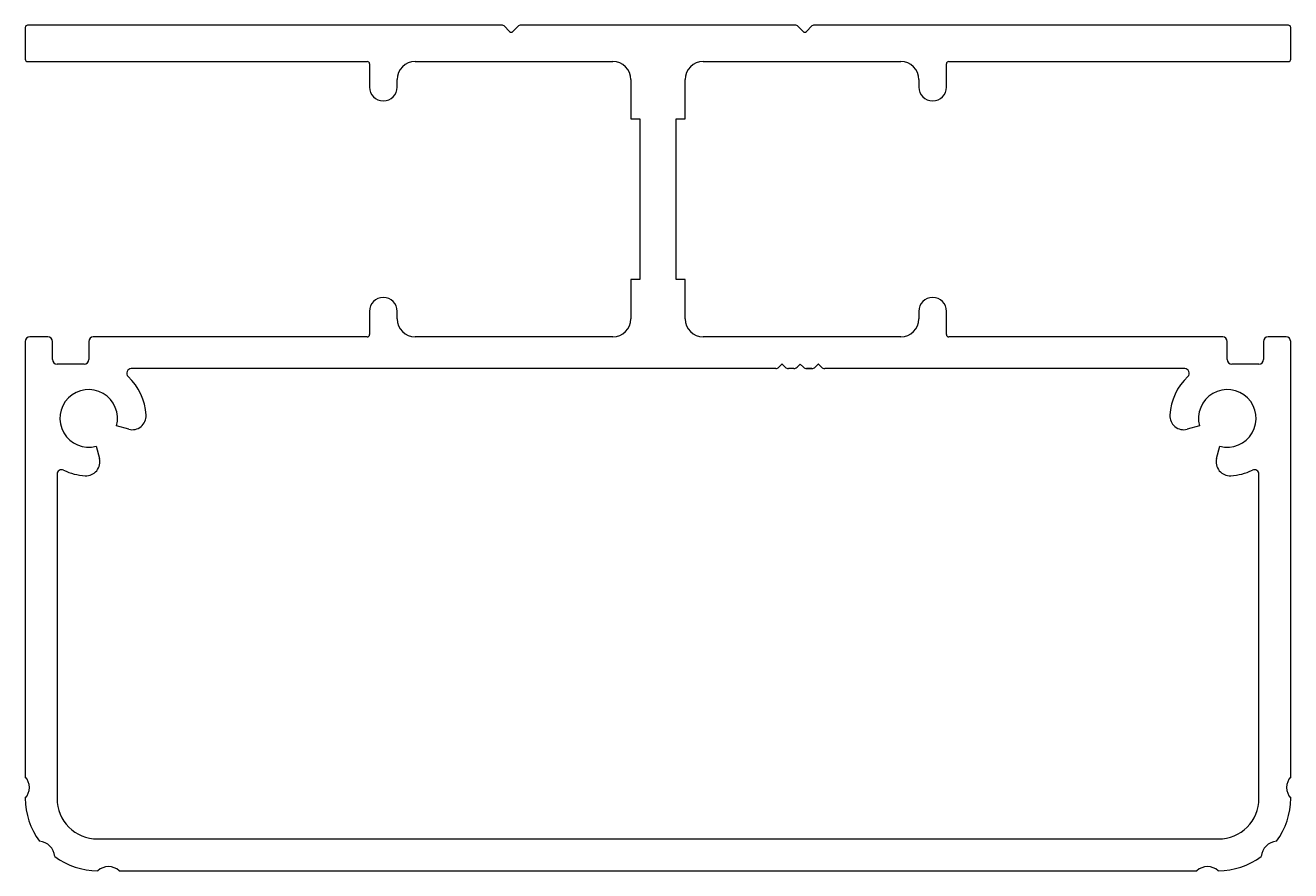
# Model space of a CAD drawing. Extents: x -35.8 to 34.1, y 7.3 to 53.9.
import ezdxf

# ---------------------------------------------------------------- set-up
doc = ezdxf.new("R2010")
doc.units = 0
doc.layers.get('0').update_dxf_attribs({"linetype": 'CONTINUOUS'})

msp = doc.modelspace()

# ---------------------------------------------------------------- linework, layer by layer
for p, q in [((-35.753, 53.8), (-35.753, 52.054)), ((-9.414, 53.927), (-35.626, 53.927)), ((-9.017, 53.583), (-9.324, 53.89)), ((-8.531, 53.89), (-8.838, 53.583)), ((6.786, 53.927), (-8.441, 53.927)), ((7.183, 53.583), (6.876, 53.89)), ((7.669, 53.89), (7.362, 53.583)), ((33.97, 53.927), (7.759, 53.927)), ((34.097, 52.054), (34.097, 53.8)), ((-35.626, 51.927), (-16.879, 51.927)), ((-16.752, 51.8), (-16.752, 50.519)), ((-14.228, 51.927), (-3.328, 51.927)), ((1.672, 51.927), (12.572, 51.927)), ((15.096, 50.519), (15.096, 51.8)), ((15.223, 51.927), (33.97, 51.927)), ((-15.228, 50.519), (-15.228, 50.927)), ((-2.328, 50.927), (-2.328, 48.757)), ((0.672, 48.757), (0.672, 50.927)), ((13.572, 50.927), (13.572, 50.519)), ((-2.328, 48.757), (-1.828, 48.757)), ((-1.828, 48.757), (-1.828, 39.897)), ((0.172, 39.897), (0.172, 48.757)), ((0.172, 48.757), (0.672, 48.757)), ((-1.828, 39.897), (-2.328, 39.897)), ((-2.328, 39.897), (-2.328, 37.727)), ((0.672, 39.897), (0.172, 39.897)), ((0.672, 37.727), (0.672, 39.897)), ((-16.752, 38.135), (-16.752, 36.854)), ((-15.228, 37.727), (-15.228, 38.135)), ((13.572, 38.135), (13.572, 37.727)), ((15.096, 36.854), (15.096, 38.135)), ((-35.753, 36.473), (-35.753, 12.444)), ((-34.507, 36.727), (-35.499, 36.727)), ((-34.253, 35.481), (-34.253, 36.473)), ((-32.253, 36.473), (-32.253, 35.481)), ((-16.879, 36.727), (-31.999, 36.727)), ((-3.328, 36.727), (-14.228, 36.727)), ((12.572, 36.727), (1.672, 36.727)), ((30.343, 36.727), (15.223, 36.727)), ((30.597, 35.481), (30.597, 36.473)), ((32.597, 36.473), (32.597, 35.481)), ((33.843, 36.727), (32.851, 36.727)), ((34.097, 12.444), (34.097, 36.473)), ((-32.507, 35.227), (-33.999, 35.227)), ((32.343, 35.227), (30.851, 35.227)), ((-30.566, 7.257), (28.911, 7.257))]:
    msp.add_line(p, q)
at = {"linetype": 'CONTINUOUS'}
for p, q in [((-0.828, 34.977), (-29.901, 34.977)), ((5.669, 34.977), (-0.828, 34.977)), ((5.669, 34.977), (5.669, 34.977)), ((6.017, 35.222), (5.846, 35.05)), ((6.199, 35.05), (6.028, 35.222)), ((6.669, 34.977), (6.376, 34.977)), ((7.017, 35.222), (6.846, 35.05)), ((7.199, 35.05), (7.028, 35.222)), ((7.669, 34.977), (7.376, 34.977)), ((7.376, 34.977), (7.669, 34.977)), ((7.669, 34.977), (7.376, 34.977)), ((7.376, 34.977), (7.669, 34.977)), ((7.669, 34.977), (7.376, 34.977)), ((8.017, 35.222), (7.846, 35.05)), ((8.199, 35.05), (8.028, 35.222)), ((28.246, 34.977), (8.376, 34.977)), ((-30.042, 31.629), (-30.72, 31.813)), ((29.065, 31.813), (28.387, 31.629)), ((-31.845, 30.693), (-31.665, 30.014)), ((30.01, 30.014), (30.19, 30.693)), ((-34.003, 29.142), (-34.003, 11.257)), ((32.347, 11.257), (32.347, 29.142)), ((-31.753, 9.007), (30.097, 9.007))]:
    msp.add_line(p, q, dxfattribs=at)
for centre, radius, start, end in [((-35.626, 53.8), 0.127, 90, 180), ((-9.414, 53.8), 0.127, 45, 90), ((-8.441, 53.8), 0.127, 90, 135), ((6.786, 53.8), 0.127, 45, 90), ((7.759, 53.8), 0.127, 90, 135), ((33.97, 53.8), 0.127, 360, 90), ((-8.928, 53.673), 0.127, 225, 315), ((7.272, 53.673), 0.127, 225, 315), ((-35.626, 52.054), 0.127, 180, 270), ((-16.879, 51.8), 0.127, 360, 90), ((-14.228, 50.927), 1, 90, 180), ((-3.328, 50.927), 1, 0, 90), ((1.672, 50.927), 1, 90, 180), ((12.572, 50.927), 1, 0, 90), ((15.223, 51.8), 0.127, 90, 180), ((33.97, 52.054), 0.127, 270, 360), ((-15.99, 50.519), 0.762, 180, 360), ((14.334, 50.519), 0.762, 180, 0), ((-15.99, 38.135), 0.762, 0, 180), ((14.334, 38.135), 0.762, 360, 180), ((-14.228, 37.727), 1, 180, 270), ((-3.328, 37.727), 1, 270, 360), ((1.672, 37.727), 1, 180, 270), ((12.572, 37.727), 1, 270, 360), ((-35.499, 36.473), 0.254, 90, 180), ((-34.507, 36.473), 0.254, 360, 90), ((-31.999, 36.473), 0.254, 90, 180), ((-16.879, 36.854), 0.127, 270, 0), ((15.223, 36.854), 0.127, 180, 270), ((30.343, 36.473), 0.254, 0, 90), ((32.851, 36.473), 0.254, 90, 180), ((33.843, 36.473), 0.254, 0, 90), ((-33.999, 35.481), 0.254, 180, 270), ((-32.507, 35.481), 0.254, 270, 360), ((30.851, 35.481), 0.254, 180, 270), ((32.343, 35.481), 0.254, 270, 0), ((-36.431, 11.851), 0.901, 318.8162, 41.1838), ((34.776, 11.851), 0.901, 138.8162, 221.1838), ((-31.753, 11.257), 4, 180, 216.46805), ((30.097, 11.257), 4, 323.53195, 0), ((-35.029, 7.98), 0.901, 3.8162, 86.1838), ((33.374, 7.98), 0.901, 93.8162, 176.1838), ((-31.753, 11.257), 4, 233.53195, 270), ((30.097, 11.257), 4, 270, 306.46805), ((-31.159, 6.579), 0.901, 48.8162, 131.1838), ((29.504, 6.579), 0.901, 48.8162, 131.1838)]:
    msp.add_arc(centre, radius, start, end)
for centre, radius, start, end in [((-29.901, 34.723), 0.254, 90, 226.71138), ((5.669, 35.227), 0.25, 270, 315), ((6.022, 35.216), 0.008, 45, 135), ((6.376, 35.227), 0.25, 225, 270), ((6.669, 35.227), 0.25, 270, 315), ((7.022, 35.216), 0.008, 45, 135), ((7.376, 35.227), 0.25, 225, 270), ((7.669, 35.227), 0.25, 270, 315), ((8.022, 35.216), 0.008, 45, 135), ((8.376, 35.227), 0.25, 225, 270), ((28.246, 34.723), 0.254, 313.28862, 90), ((-32.253, 32.227), 3.175, 3.27334, 46.71138), ((30.597, 32.227), 3.175, 133.28862, 176.72666), ((-32.253, 32.227), 1.588, 344.86486, 284.86486), ((30.597, 32.227), 1.588, 255.13514, 195.13514), ((-29.844, 32.365), 0.762, 254.86486, 3.27334), ((28.188, 32.365), 0.762, 176.72666, 285.13514), ((-33.749, 29.142), 0.254, 64.13331, 180), ((-32.253, 32.227), 3.175, 244.13331, 266.45638), ((-32.402, 29.819), 0.762, 266.45638, 14.86486), ((30.747, 29.819), 0.762, 165.13514, 273.54362), ((30.597, 32.227), 3.175, 273.54362, 295.86669), ((32.093, 29.142), 0.254, 0, 115.86669), ((-31.753, 11.257), 2.25, 180, 270), ((30.097, 11.257), 2.25, 270, 0)]:
    msp.add_arc(centre, radius, start, end, dxfattribs=at)

doc.saveas('drawing.dxf')
